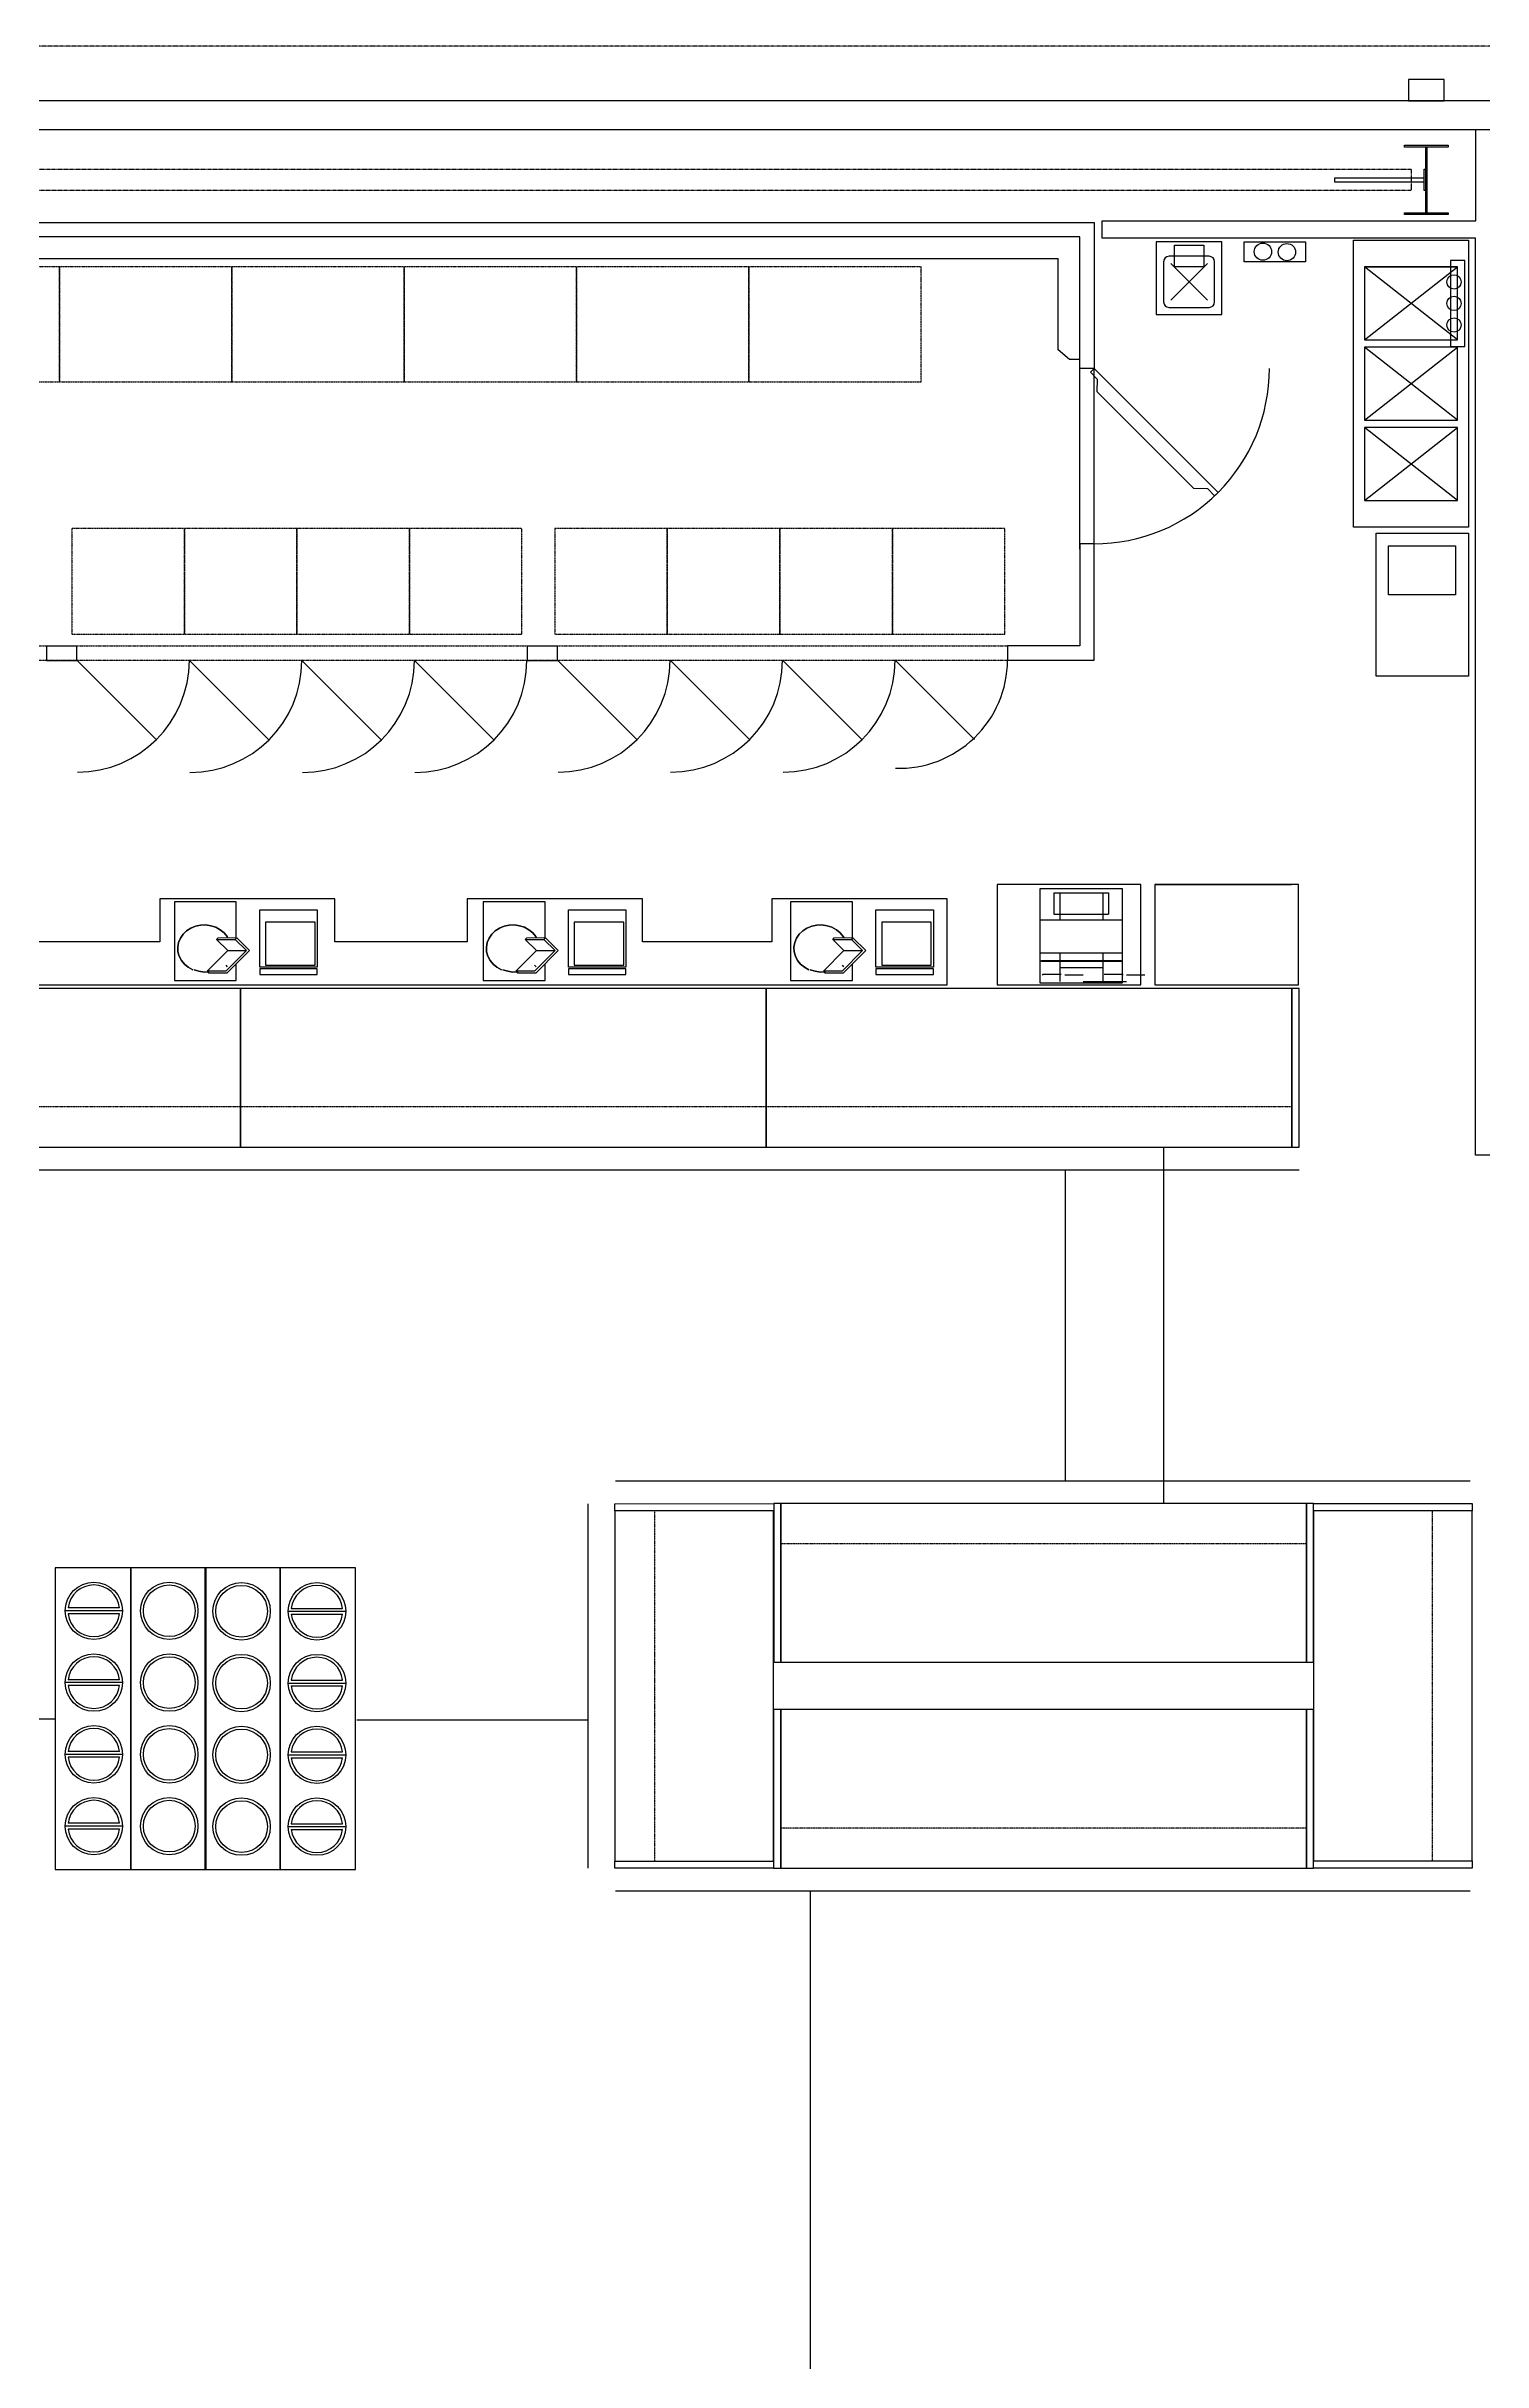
# Model space of a CAD drawing. Header units: millimetres. Extents: x -155 to 94595, y -3153 to 63413.
# Drawn here: x 51687 to 61687, y 46748 to 62877 of the extents above; entities that cross this region are included whole.
import ezdxf

# ---------------------------------------------------------------- set-up
doc = ezdxf.new("R2010")
doc.units = ezdxf.units.MM
for name, pattern in [('REFERENCIA CAMPECHE$0$CA-BASE1$0$HIDDEN2', [0.1875, 0.125, -0.0625]), ('REFERENCIA CAMPECHE$0$Ca-mx-xgroc$0$DASHED2', [0.375, 0.25, -0.125]), ('REFERENCIA CAMPECHE$0$SO-BASE1$0$HIDDEN2', [0.1875, 0.125, -0.0625]), ('TRATTEGGIATA2', [0.375, 0.25, -0.125])]:
    doc.linetypes.add(name, pattern=pattern)
for name, color, linetype in [('2', 193, 'Continuous'), ('3', 145, 'Continuous'), ('4', 251, 'Continuous'), ('5', 1, 'TRATTEGGIATA2'), ('6', 253, 'Continuous'), ('door', 252, 'Continuous'), ('int', 185, 'Continuous'), ('section', 2, 'Continuous'), ('wall', 5, 'Continuous')]:
    doc.layers.add(name, color=color, linetype=linetype)
doc.styles.add('REFERENCIA CAMPECHE$0$LETRITAS', font='ROMAN1.shx', dxfattribs={"width": 1.2, "height": 0.225})
doc.dimstyles.new('arch', dxfattribs={"dimtxt": 0.18, "dimasz": 0.18, "dimexe": 0.18, "dimexo": 0.0625, "dimgap": 0.09, "dimtad": 0, "dimtih": 1, "dimtoh": 1, "dimdec": 4, "dimzin": 0, "dimdsep": 46, "dimtxsty": 'Standard', "dimblk": 'OBLIQUE', "dimcen": 0.09, "dimclrt": 256, "dimadec": 0, "dimazin": 0, "dimtfac": 1, "dimtdec": 4, "dimtofl": 0, "dimtmove": 0, "dimatfit": 3, "dimldrblk": 'OBLIQUE', "dimfxl": 1, "dimtolj": 1, "dimtzin": 0, "dimarcsym": 0})

# ---------------------------------------------------------------- blocks, each defined once
blk = doc.blocks.new('_Oblique')
at = {"color": 0, "linetype": 'ByBlock', "lineweight": -2}
blk.add_line((-0.5, -0.5), (0.5, 0.5), dxfattribs=at)
blk = doc.blocks.new('*D183')
at = {"layer": '6', "color": 0, "lineweight": -2}
blk.add_line((58782, 52885), (58782, 55048), dxfattribs=at)
at = {"layer": 'Defpoints', "color": 0}
for p in [(58605, 55048), (58782, 55048), (58605, 52885)]:
    blk.add_point(p, dxfattribs=at)
at = {"layer": '6', "color": 0, "lineweight": -2, "xscale": 0.36, "yscale": 0.36, "zscale": 0.36}
for p, rotation in [((58782, 55048), 90), ((58782, 52885), 270)]:
    blk.add_blockref('_Oblique', p, dxfattribs=dict(at, rotation=rotation))
at = {"layer": '6', "insert": (58782, 53966), "char_height": 0.225, "attachment_point": 5, "rotation": 90, "style": 'REFERENCIA CAMPECHE$0$LETRITAS'}
blk.add_mtext('\\A1;2163.00', dxfattribs=at)
blk = doc.blocks.new('*D233')
at = {"layer": '6', "color": 0, "lineweight": -2}
blk.add_line((53849, 51220), (55459, 51220), dxfattribs=at)
at = {"layer": 'Defpoints', "color": 0}
for p in [(55459, 51242), (55459, 51220), (53849, 50740)]:
    blk.add_point(p, dxfattribs=at)
at = {"layer": '6', "color": 0, "lineweight": -2, "xscale": 0.36, "yscale": 0.36, "zscale": 0.36, "rotation": 180}
blk.add_blockref('_Oblique', (53849, 51220), dxfattribs=at)
at = {"layer": '6', "color": 0, "lineweight": -2, "xscale": 0.36, "yscale": 0.36, "zscale": 0.36}
blk.add_blockref('_Oblique', (55459, 51220), dxfattribs=at)
at = {"layer": '6', "insert": (54654, 51221), "char_height": 0.225, "attachment_point": 5, "style": 'REFERENCIA CAMPECHE$0$LETRITAS'}
blk.add_mtext('\\A1;1609.54', dxfattribs=at)
blk = doc.blocks.new('*D234')
at = {"layer": '6', "color": 0, "lineweight": -2}
blk.add_line((50195, 51227), (51749, 51227), dxfattribs=at)
at = {"layer": 'Defpoints', "color": 0}
for p in [(50195, 51227), (51749, 51227), (51749, 51227)]:
    blk.add_point(p, dxfattribs=at)
at = {"layer": '6', "color": 0, "lineweight": -2, "xscale": 0.36, "yscale": 0.36, "zscale": 0.36, "rotation": 180}
blk.add_blockref('_Oblique', (50195, 51227), dxfattribs=at)
at = {"layer": '6', "color": 0, "lineweight": -2, "xscale": 0.36, "yscale": 0.36, "zscale": 0.36}
blk.add_blockref('_Oblique', (51749, 51227), dxfattribs=at)
at = {"layer": '6', "insert": (50972, 51227), "char_height": 0.225, "attachment_point": 5, "style": 'REFERENCIA CAMPECHE$0$LETRITAS'}
blk.add_mtext('\\A1;1553.91', dxfattribs=at)
blk = doc.blocks.new('*D350')
at = {"layer": '6', "color": 0, "lineweight": -2}
blk.add_line((57005, 50027), (57005, 46340), dxfattribs=at)
at = {"layer": 'Defpoints', "color": 0}
for p in [(57424, 50027), (56855, 46340), (57005, 46340)]:
    blk.add_point(p, dxfattribs=at)
at = {"layer": '6', "color": 0, "lineweight": -2, "xscale": 0.36, "yscale": 0.36, "zscale": 0.36}
for p, rotation in [((57005, 50027), 90), ((57005, 46340), 270)]:
    blk.add_blockref('_Oblique', p, dxfattribs=dict(at, rotation=rotation))
at = {"layer": '6', "insert": (57005, 48184), "char_height": 0.225, "attachment_point": 5, "rotation": 90, "style": 'REFERENCIA CAMPECHE$0$LETRITAS'}
blk.add_mtext('\\A1;3686.92', dxfattribs=at)
blk = doc.blocks.new('*D352')
at = {"layer": '6', "color": 0, "lineweight": -2}
blk.add_line((59467, 52726), (59467, 55210), dxfattribs=at)
at = {"layer": 'Defpoints', "color": 0}
for p in [(59290, 55210), (59467, 55210), (59290, 52726)]:
    blk.add_point(p, dxfattribs=at)
at = {"layer": '6', "color": 0, "lineweight": -2, "xscale": 0.36, "yscale": 0.36, "zscale": 0.36}
for p, rotation in [((59467, 55210), 90), ((59467, 52726), 270)]:
    blk.add_blockref('_Oblique', p, dxfattribs=dict(at, rotation=rotation))
at = {"layer": '6', "insert": (59467, 53968), "char_height": 0.225, "attachment_point": 5, "rotation": 90, "style": 'REFERENCIA CAMPECHE$0$LETRITAS'}
blk.add_mtext('\\A1;2483.65', dxfattribs=at)

msp = doc.modelspace()

# ---------------------------------------------------------------- linework, layer by layer
at = {"layer": '2'}
for p, q in [((52274.269, 52276.99), (51749.269, 52276.99)), ((51749.269, 52276.99), (51749.269, 50176.99)), ((52799.269, 52276.99), (52274.269, 52276.99)), ((52274.269, 52276.99), (52274.269, 50176.99)), ((52274.269, 50176.99), (52274.269, 52276.99)), ((53314.269, 52276.99), (52789.269, 52276.99)), ((52789.269, 52276.99), (52789.269, 50176.99)), ((52799.269, 50176.99), (52799.269, 52276.99)), ((53314.269, 50176.99), (53314.269, 52276.99)), ((53839.269, 52276.99), (53314.269, 52276.99)), ((53314.269, 52276.99), (53314.269, 50176.99)), ((53839.269, 50176.99), (53839.269, 52276.99)), ((52217.644, 51978.637), (51817.644, 51978.637)), ((52196.53, 51998.637), (51838.759, 51998.637)), ((52196.53, 51958.637), (51838.759, 51958.637)), ((53370.895, 51975.343), (53770.895, 51975.343)), ((53392.009, 51995.343), (53749.78, 51995.343)), ((53392.009, 51955.343), (53749.78, 51955.343)), ((52217.644, 51478.637), (51817.644, 51478.637)), ((52196.53, 51498.637), (51838.759, 51498.637)), ((52196.53, 51458.637), (51838.759, 51458.637)), ((53370.895, 51475.343), (53770.895, 51475.343)), ((53392.009, 51495.343), (53749.78, 51495.343)), ((53392.009, 51455.343), (53749.78, 51455.343)), ((52217.644, 50978.637), (51817.644, 50978.637)), ((52196.53, 50998.637), (51838.759, 50998.637)), ((53370.895, 50975.343), (53770.895, 50975.343)), ((53392.009, 50995.343), (53749.78, 50995.343)), ((52196.53, 50958.637), (51838.759, 50958.637)), ((53392.009, 50955.343), (53749.78, 50955.343)), ((52196.53, 50498.637), (51838.759, 50498.637)), ((53392.009, 50495.343), (53749.78, 50495.343)), ((52217.644, 50478.637), (51817.644, 50478.637)), ((52196.53, 50458.637), (51838.759, 50458.637)), ((53370.895, 50475.343), (53770.895, 50475.343)), ((53392.009, 50455.343), (53749.78, 50455.343)), ((51749.269, 50176.99), (52274.269, 50176.99)), ((52274.269, 50176.99), (52799.269, 50176.99)), ((52789.269, 50176.99), (53314.269, 50176.99)), ((53314.269, 50176.99), (53839.269, 50176.99))]:
    msp.add_line(p, q, dxfattribs=at)
for centre, radius in [((52017.644, 51978.637), 200), ((52542.644, 51978.637), 200), ((52542.644, 51978.637), 180), ((53045.895, 51975.343), 200), ((53045.895, 51975.343), 180), ((53570.895, 51975.343), 200), ((52017.644, 51478.637), 200), ((52542.644, 51478.637), 200), ((52542.644, 51478.637), 180), ((53045.895, 51475.343), 200), ((53045.895, 51475.343), 180), ((53570.895, 51475.343), 200), ((52017.644, 50978.637), 200), ((52542.644, 50978.637), 200), ((52542.644, 50978.637), 180), ((53045.895, 50975.343), 200), ((53045.895, 50975.343), 180), ((53570.895, 50975.343), 200), ((52017.644, 50478.637), 200), ((52542.644, 50478.637), 200), ((52542.644, 50478.637), 180), ((53045.895, 50475.343), 200), ((53045.895, 50475.343), 180), ((53570.895, 50475.343), 200)]:
    msp.add_circle(centre, radius, dxfattribs=at)
for centre, start, end in [((52017.644, 51978.637), 6.3793702, 173.6206298), ((53570.895, 51975.343), 6.3793702, 173.6206298), ((52017.644, 51978.637), 186.3793702, 353.6206298), ((53570.895, 51975.343), 186.3793702, 353.6206298), ((52017.644, 51478.637), 6.3793702, 173.6206298), ((53570.895, 51475.343), 6.3793702, 173.6206298), ((52017.644, 51478.637), 186.3793702, 353.6206298), ((53570.895, 51475.343), 186.3793702, 353.6206298), ((52017.644, 50978.637), 6.3793702, 173.6206298), ((53570.895, 50975.343), 6.3793702, 173.6206298), ((52017.644, 50978.637), 186.3793702, 353.6206298), ((53570.895, 50975.343), 186.3793702, 353.6206298), ((52017.644, 50478.637), 6.3793702, 173.6206298), ((53570.895, 50475.343), 6.3793702, 173.6206298), ((52017.644, 50478.637), 186.3793702, 353.6206298), ((53570.895, 50475.343), 186.3793702, 353.6206298)]:
    msp.add_arc(centre, 180, start, end, dxfattribs=at)
at = {"layer": '3'}
for p, q in [((60410.557, 55047.733), (48108.255, 55047.733)), ((55649.207, 52884.732), (61600.139, 52884.732)), ((55459.048, 50185.886), (55459.048, 52724.989)), ((55650.165, 50027.247), (61600.139, 50027.247))]:
    msp.add_line(p, q, dxfattribs=at)
at = {"layer": '4'}
msp.add_lwpolyline([(61169.86, 62496.989), (61419.86, 62496.989), (61419.86, 62646.989), (61169.86, 62646.989)], close=True, dxfattribs=at)
at = {"layer": '5', "linetype": 'REFERENCIA CAMPECHE$0$SO-BASE1$0$HIDDEN2'}
msp.add_line((94584.86, 62877.489), (204.86, 62877.489), dxfattribs=at)
at = {"layer": '5', "linetype": 'REFERENCIA CAMPECHE$0$CA-BASE1$0$HIDDEN2'}
for p, q in [((49288.51, 62021.989), (61188.51, 62021.989)), ((61188.51, 61871.989), (49288.51, 61871.989))]:
    msp.add_line(p, q, dxfattribs=at)
at = {"layer": '5'}
for p, q in [((53039.57, 55488.537), (50599.57, 55488.537)), ((56699.57, 55488.537), (53039.57, 55488.537)), ((60359.57, 55488.537), (56699.57, 55488.537)), ((55924.165, 50234.989), (55924.165, 52674.989)), ((61336.139, 52675.989), (61336.139, 50235.989)), ((56800.152, 52447.089), (60460.152, 52447.089)), ((60460.152, 50464.889), (56800.152, 50464.889))]:
    msp.add_line(p, q, dxfattribs=at)
at = {"layer": 'door'}
for p, q in [((58881.89, 59374.843), (58881.89, 60634.843)), ((58981.89, 59374.843), (58981.878, 60632.047))]:
    msp.add_line(p, q, dxfattribs=at)
msp.add_lwpolyline([(59771.943, 59796.698), (59819.102, 59745.786), (59844.549, 59769.377), (58981.878, 60632.047), (58956.432, 60608.456), (59003.572, 60557.566), (59001.373, 60472.968), (59673.892, 59800.45)], close=True, dxfattribs=at)
msp.add_arc((58982.631, 60631.31), 1219.247, 269.965194, 0.0346279, dxfattribs=at)
at = {"layer": 'int'}
for p, q in [((59871.933, 61516.151), (59414.733, 61516.151)), ((59414.733, 61516.151), (59414.733, 61008.151)), ((59540.822, 61341.317), (59540.822, 61491.551)), ((59540.822, 61491.551), (59745.844, 61491.551)), ((59745.844, 61491.551), (59745.844, 61341.317)), ((59871.933, 61008.151), (59871.933, 61516.151)), ((60027.143, 61516.551), (60454.746, 61516.551)), ((60027.143, 61376.551), (60027.143, 61516.551)), ((60454.746, 61516.551), (60454.746, 61376.551)), ((60787.746, 59527.401), (60787.746, 61527.401)), ((60787.746, 61527.401), (61587.746, 61527.401)), ((61587.746, 61527.401), (61587.746, 59527.401)), ((59465.533, 61376.451), (59465.533, 61097.051)), ((59783.033, 61414.551), (59503.633, 61414.551)), ((59516.333, 61109.751), (59770.333, 61363.751)), ((59516.333, 61363.751), (59770.333, 61109.751)), ((59745.844, 61341.317), (59540.822, 61341.317)), ((59821.133, 61097.051), (59821.133, 61376.451)), ((60454.746, 61376.551), (60027.143, 61376.551)), ((61511.546, 61340.201), (60863.946, 61340.201)), ((60863.946, 60832.201), (61511.546, 61340.201)), ((61511.546, 60832.201), (60863.946, 61340.201)), ((61511.546, 60832.201), (60863.946, 61340.201)), ((60863.946, 61340.201), (61511.546, 61340.201)), ((60863.946, 61340.201), (60863.946, 60832.201)), ((61562.746, 61386.202), (61462.746, 61386.202)), ((61462.746, 61386.202), (61462.746, 60786.202)), ((61511.546, 60832.201), (61511.546, 61340.201)), ((61562.746, 60786.202), (61562.746, 61386.202)), ((59414.733, 61008.151), (59871.933, 61008.151)), ((59503.633, 61058.951), (59783.033, 61058.951)), ((60863.946, 60832.201), (61511.546, 60832.201)), ((61511.546, 60273.401), (60863.946, 60781.401)), ((60863.946, 60273.401), (61511.546, 60781.401)), ((61511.546, 60781.401), (60863.946, 60781.401)), ((60863.946, 60781.401), (60863.946, 60273.401)), ((61462.746, 60786.202), (61562.746, 60786.202)), ((61511.546, 60273.401), (61511.546, 60781.401)), ((60863.946, 60273.401), (61511.546, 60273.401)), ((60863.946, 59714.601), (61511.546, 60222.601)), ((61511.546, 59714.601), (60863.946, 60222.601)), ((61511.546, 60222.601), (60863.946, 60222.601)), ((60863.946, 60222.601), (60863.946, 59714.601)), ((61511.546, 59714.601), (61511.546, 60222.601)), ((60863.946, 59714.601), (61511.546, 59714.601)), ((61587.746, 59527.401), (60787.746, 59527.401)), ((60946.397, 58490.512), (60946.397, 59486.648)), ((60946.397, 59486.648), (61587.746, 59486.648)), ((61032.529, 59055.737), (61032.529, 59397.494)), ((61032.529, 59397.494), (61498.465, 59397.494)), ((61498.465, 59397.494), (61498.465, 59055.737)), ((61587.746, 59486.648), (61587.746, 58490.512)), ((61498.465, 59055.737), (61032.529, 59055.737)), ((51899.244, 58600.483), (52452.353, 58047.375)), ((52682.575, 58598.511), (53235.683, 58045.402)), ((53465.908, 58598.511), (54019.017, 58045.402)), ((54249.242, 58598.511), (54802.35, 58045.402)), ((55245.908, 58600.483), (55799.017, 58047.375)), ((56029.242, 58600.483), (56582.35, 58047.375)), ((56812.575, 58600.483), (57365.683, 58047.375)), ((57595.908, 58600.483), (58149.017, 58047.375)), ((61587.746, 58490.512), (60946.397, 58490.512)), ((53696.562, 56939.223), (52476.562, 56939.223)), ((52476.562, 56939.223), (52476.562, 56639.223)), ((53696.562, 56639.223), (53696.562, 56939.223)), ((55836.562, 56939.223), (54616.562, 56939.223)), ((54616.562, 56939.223), (54616.562, 56639.223)), ((55836.562, 56639.223), (55836.562, 56939.223)), ((57959.014, 56939.223), (56739.014, 56939.223)), ((56739.014, 56939.223), (56739.014, 56639.223)), ((57959.014, 56339.223), (57959.014, 56939.223)), ((59306.102, 57039.213), (58306.094, 57039.213)), ((58306.094, 57039.213), (58306.094, 56339.213)), ((58607.209, 57011.217), (59177.261, 57011.217)), ((58607.209, 56351.133), (58607.209, 57011.217)), ((58702.23, 56981.215), (58702.23, 56831.216)), ((58702.23, 56981.215), (59082.239, 56981.215)), ((58742.235, 56981.215), (58742.235, 56831.216)), ((59042.234, 56981.215), (59042.234, 56831.216)), ((59082.239, 56981.215), (59082.239, 56831.216)), ((59177.261, 57011.217), (59177.261, 56351.133)), ((59306.102, 56339.213), (59306.102, 57039.213)), ((60404.819, 57039.213), (59404.811, 57039.213)), ((59404.811, 57039.213), (59404.811, 56339.213)), ((59404.811, 57039.205), (60356.102, 57039.205)), ((60404.819, 56339.213), (60404.819, 57039.213)), ((53009.538, 56916.995), (52578.095, 56916.995)), ((52578.095, 56916.995), (52578.095, 56369.902)), ((53009.538, 56664.175), (53009.538, 56916.995)), ((53172.918, 56461.791), (53172.918, 56861.791)), ((53172.918, 56861.791), (53572.918, 56861.791)), ((53557.918, 56776.791), (53212.918, 56776.791)), ((53212.918, 56776.791), (53212.918, 56476.791)), ((53557.918, 56476.791), (53557.918, 56776.791)), ((53572.918, 56861.791), (53572.918, 56461.791)), ((55158.765, 56916.994), (54727.322, 56916.994)), ((54727.322, 56916.994), (54727.322, 56369.9)), ((55158.765, 56664.173), (55158.765, 56916.994)), ((55322.145, 56461.789), (55322.145, 56861.789)), ((55322.145, 56861.789), (55722.145, 56861.789)), ((55707.145, 56776.789), (55362.145, 56776.789)), ((55362.145, 56776.789), (55362.145, 56476.789)), ((55707.145, 56476.789), (55707.145, 56776.789)), ((55722.145, 56861.789), (55722.145, 56461.789)), ((57299.841, 56916.995), (56868.397, 56916.995)), ((56868.397, 56916.995), (56868.397, 56369.902)), ((57299.841, 56664.175), (57299.841, 56916.995)), ((57463.221, 56461.791), (57463.221, 56861.791)), ((57463.221, 56861.791), (57863.221, 56861.791)), ((57848.221, 56776.791), (57503.221, 56776.791)), ((57503.221, 56776.791), (57503.221, 56476.791)), ((57848.221, 56476.791), (57848.221, 56776.791)), ((57863.221, 56861.791), (57863.221, 56461.791)), ((58607.209, 56791.218), (59177.261, 56791.218)), ((58702.23, 56831.216), (59082.239, 56831.216)), ((58742.235, 56831.216), (58742.235, 56791.218)), ((59042.234, 56831.221), (59042.234, 56791.218)), ((52476.562, 56639.223), (51557.788, 56639.223)), ((52607.276, 56633.888), (52601.66, 56602.121)), ((52601.66, 56602.121), (52607.276, 56633.888)), ((52619.751, 56664.104), (52607.276, 56633.888)), ((52607.276, 56633.888), (52619.751, 56664.104)), ((52619.751, 56664.104), (52638.635, 56691.565)), ((52638.635, 56691.565), (52619.751, 56664.104)), ((52638.635, 56691.565), (52663.192, 56715.214)), ((52663.192, 56715.214), (52638.635, 56691.565)), ((52663.192, 56715.214), (52692.449, 56734.153)), ((52692.449, 56734.153), (52663.192, 56715.214)), ((52692.449, 56734.153), (52725.294, 56747.664)), ((52725.294, 56747.664), (52692.449, 56734.153)), ((52725.294, 56747.664), (52760.504, 56755.21)), ((52760.504, 56755.21), (52725.294, 56747.664)), ((52796.677, 56756.505), (52760.504, 56755.21)), ((52760.504, 56755.21), (52796.677, 56756.505)), ((52796.677, 56756.505), (52832.432, 56751.496)), ((52832.432, 56751.496), (52796.677, 56756.505)), ((52832.432, 56751.496), (52866.403, 56740.4)), ((52866.403, 56740.4), (52832.432, 56751.496)), ((52866.403, 56740.4), (52897.297, 56723.614)), ((52897.297, 56723.614), (52866.403, 56740.4)), ((52871.568, 56656.304), (52882.174, 56666.891)), ((52949.927, 56577.797), (52871.568, 56656.304)), ((52871.568, 56656.304), (53001.512, 56656.164)), ((52882.174, 56666.891), (53009.229, 56669.681)), ((52897.297, 56723.614), (52923.93, 56701.785)), ((52923.93, 56701.785), (52897.297, 56723.614)), ((52923.93, 56701.785), (52945.242, 56675.794)), ((52945.242, 56675.794), (52923.93, 56701.785)), ((52945.242, 56675.794), (52948.99, 56669.845)), ((52948.99, 56669.845), (52945.242, 56675.794)), ((53012.136, 56666.768), (53001.512, 56656.164)), ((53001.512, 56656.164), (53079.853, 56577.674)), ((53101.082, 56577.654), (53012.136, 56666.768)), ((54616.562, 56639.223), (53696.562, 56639.223)), ((54756.503, 56633.886), (54750.887, 56602.12)), ((54750.887, 56602.12), (54756.503, 56633.886)), ((54768.978, 56664.102), (54756.503, 56633.886)), ((54756.503, 56633.886), (54768.978, 56664.102)), ((54768.978, 56664.102), (54787.862, 56691.564)), ((54787.862, 56691.564), (54768.978, 56664.102)), ((54787.862, 56691.564), (54812.419, 56715.213)), ((54812.419, 56715.213), (54787.862, 56691.564)), ((54812.419, 56715.213), (54841.676, 56734.151)), ((54841.676, 56734.151), (54812.419, 56715.213)), ((54841.676, 56734.151), (54874.521, 56747.662)), ((54874.521, 56747.662), (54841.676, 56734.151)), ((54874.521, 56747.662), (54909.731, 56755.208)), ((54909.731, 56755.208), (54874.521, 56747.662)), ((54945.904, 56756.503), (54909.731, 56755.208)), ((54909.731, 56755.208), (54945.904, 56756.503)), ((54945.904, 56756.503), (54981.659, 56751.494)), ((54981.659, 56751.494), (54945.904, 56756.503)), ((54981.659, 56751.494), (55015.63, 56740.399)), ((55015.63, 56740.399), (54981.659, 56751.494)), ((55015.63, 56740.399), (55046.524, 56723.612)), ((55046.524, 56723.612), (55015.63, 56740.399)), ((55020.795, 56656.303), (55031.401, 56666.889)), ((55099.154, 56577.795), (55020.795, 56656.303)), ((55020.795, 56656.303), (55150.739, 56656.162)), ((55031.401, 56666.889), (55158.457, 56669.679)), ((55046.524, 56723.612), (55073.157, 56701.783)), ((55073.157, 56701.783), (55046.524, 56723.612)), ((55073.157, 56701.783), (55094.469, 56675.792)), ((55094.469, 56675.792), (55073.157, 56701.783)), ((55094.469, 56675.792), (55098.217, 56669.844)), ((55098.217, 56669.844), (55094.469, 56675.792)), ((55161.363, 56666.767), (55150.739, 56656.162)), ((55150.739, 56656.162), (55229.08, 56577.673)), ((55250.309, 56577.652), (55161.363, 56666.767)), ((56739.014, 56639.223), (55836.562, 56639.223)), ((56897.579, 56633.888), (56891.963, 56602.121)), ((56891.963, 56602.121), (56897.579, 56633.888)), ((56910.054, 56664.104), (56897.579, 56633.888)), ((56897.579, 56633.888), (56910.054, 56664.104)), ((56910.054, 56664.104), (56928.938, 56691.565)), ((56928.938, 56691.565), (56910.054, 56664.104)), ((56928.938, 56691.565), (56953.495, 56715.214)), ((56953.495, 56715.214), (56928.938, 56691.565)), ((56953.495, 56715.214), (56982.752, 56734.153)), ((56982.752, 56734.153), (56953.495, 56715.214)), ((56982.752, 56734.153), (57015.597, 56747.664)), ((57015.597, 56747.664), (56982.752, 56734.153)), ((57015.597, 56747.664), (57050.806, 56755.21)), ((57050.806, 56755.21), (57015.597, 56747.664)), ((57086.98, 56756.505), (57050.806, 56755.21)), ((57050.806, 56755.21), (57086.98, 56756.505)), ((57086.98, 56756.505), (57122.735, 56751.496)), ((57122.735, 56751.496), (57086.98, 56756.505)), ((57122.735, 56751.496), (57156.705, 56740.4)), ((57156.705, 56740.4), (57122.735, 56751.496)), ((57156.705, 56740.4), (57187.6, 56723.614)), ((57187.6, 56723.614), (57156.705, 56740.4)), ((57161.87, 56656.304), (57172.477, 56666.891)), ((57240.23, 56577.797), (57161.87, 56656.304)), ((57161.87, 56656.304), (57291.814, 56656.164)), ((57172.477, 56666.891), (57299.532, 56669.681)), ((57187.6, 56723.614), (57214.232, 56701.785)), ((57214.232, 56701.785), (57187.6, 56723.614)), ((57214.232, 56701.785), (57235.545, 56675.794)), ((57235.545, 56675.794), (57214.232, 56701.785)), ((57235.545, 56675.794), (57239.293, 56669.845)), ((57239.293, 56669.845), (57235.545, 56675.794)), ((57302.439, 56666.768), (57291.814, 56656.164)), ((57291.814, 56656.164), (57370.156, 56577.674)), ((57391.385, 56577.654), (57302.439, 56666.768)), ((52603.12, 56569.953), (52601.66, 56602.121)), ((52601.66, 56602.121), (52603.12, 56569.953)), ((52611.622, 56538.675), (52603.12, 56569.953)), ((52603.12, 56569.953), (52611.622, 56538.675)), ((52611.622, 56538.675), (52626.825, 56509.457)), ((52626.825, 56509.457), (52611.622, 56538.675)), ((52626.825, 56509.457), (52648.137, 56483.43)), ((52648.137, 56483.43), (52626.825, 56509.457)), ((52674.752, 56461.619), (52648.137, 56483.43)), ((52648.137, 56483.43), (52674.752, 56461.619)), ((52705.646, 56444.833), (52674.752, 56461.619)), ((52674.752, 56461.619), (52705.646, 56444.833)), ((52806.395, 56434.536), (52949.927, 56577.797)), ((53079.853, 56577.674), (52936.339, 56434.431)), ((52936.339, 56476.32), (52946.944, 56465.695)), ((52946.944, 56423.806), (53101.082, 56577.654)), ((52949.927, 56577.797), (53079.853, 56577.674)), ((53009.538, 56369.902), (53009.538, 56486.282)), ((53572.918, 56461.791), (53172.918, 56461.791)), ((53212.918, 56476.791), (53557.918, 56476.791)), ((54752.347, 56569.951), (54750.887, 56602.12)), ((54750.887, 56602.12), (54752.347, 56569.951)), ((54760.849, 56538.674), (54752.347, 56569.951)), ((54752.347, 56569.951), (54760.849, 56538.674)), ((54760.849, 56538.674), (54776.052, 56509.456)), ((54776.052, 56509.456), (54760.849, 56538.674)), ((54776.052, 56509.456), (54797.364, 56483.429)), ((54797.364, 56483.429), (54776.052, 56509.456)), ((54823.979, 56461.617), (54797.364, 56483.429)), ((54797.364, 56483.429), (54823.979, 56461.617)), ((54854.873, 56444.831), (54823.979, 56461.617)), ((54823.979, 56461.617), (54854.873, 56444.831)), ((54955.622, 56434.534), (55099.154, 56577.795)), ((55229.08, 56577.673), (55085.566, 56434.43)), ((55085.566, 56476.318), (55096.171, 56465.693)), ((55096.171, 56423.805), (55250.309, 56577.652)), ((55099.154, 56577.795), (55229.08, 56577.673)), ((55158.765, 56369.9), (55158.765, 56486.281)), ((55722.145, 56461.789), (55322.145, 56461.789)), ((55362.145, 56476.789), (55707.145, 56476.789)), ((56893.423, 56569.953), (56891.963, 56602.121)), ((56891.963, 56602.121), (56893.423, 56569.953)), ((56901.925, 56538.675), (56893.423, 56569.953)), ((56893.423, 56569.953), (56901.925, 56538.675)), ((56901.925, 56538.675), (56917.128, 56509.457)), ((56917.128, 56509.457), (56901.925, 56538.675)), ((56917.128, 56509.457), (56938.44, 56483.43)), ((56938.44, 56483.43), (56917.128, 56509.457)), ((56965.055, 56461.619), (56938.44, 56483.43)), ((56938.44, 56483.43), (56965.055, 56461.619)), ((56995.949, 56444.833), (56965.055, 56461.619)), ((56965.055, 56461.619), (56995.949, 56444.833)), ((57096.698, 56434.536), (57240.23, 56577.797)), ((57370.156, 56577.674), (57226.642, 56434.431)), ((57226.642, 56476.32), (57237.246, 56465.695)), ((57237.246, 56423.806), (57391.385, 56577.654)), ((57240.23, 56577.797), (57370.156, 56577.674)), ((57299.841, 56369.902), (57299.841, 56486.282)), ((57863.221, 56461.791), (57463.221, 56461.791)), ((57503.221, 56476.791), (57848.221, 56476.791)), ((58607.209, 56561.216), (59177.261, 56561.216)), ((58614.702, 56508.656), (59169.768, 56508.656)), ((58614.702, 56501.153), (58614.702, 56508.656)), ((59169.768, 56501.153), (58614.702, 56501.153)), ((58742.235, 56561.211), (58742.235, 56362.091)), ((58742.235, 56460.193), (59042.234, 56460.193)), ((59042.234, 56561.211), (59042.234, 56362.091)), ((59169.768, 56508.656), (59169.768, 56501.153)), ((48196.562, 56339.223), (57958.631, 56339.223)), ((53039.57, 56314.537), (50599.57, 56314.537)), ((52578.095, 56369.902), (53009.538, 56369.902)), ((52749.606, 56433.719), (52715.618, 56444.833)), ((52715.618, 56444.833), (52749.606, 56433.719)), ((52785.379, 56428.728), (52749.606, 56433.719)), ((52749.606, 56433.719), (52785.379, 56428.728)), ((52785.379, 56428.728), (52821.553, 56430.023)), ((52821.553, 56430.023), (52785.379, 56428.728)), ((52936.339, 56434.431), (52806.395, 56434.536)), ((52806.395, 56434.536), (52816.982, 56423.929)), ((52816.982, 56423.929), (52946.944, 56423.806)), ((56699.57, 56314.537), (53039.57, 56314.537)), ((53039.57, 56314.537), (53039.57, 55209.637)), ((53039.57, 55209.637), (53039.57, 56314.537)), ((53572.918, 56451.791), (53172.918, 56451.791)), ((53172.918, 56451.791), (53172.918, 56411.791)), ((53172.918, 56411.791), (53572.918, 56411.791)), ((53572.918, 56411.791), (53572.918, 56451.791)), ((54727.322, 56369.9), (55158.765, 56369.9)), ((54898.833, 56433.717), (54864.845, 56444.831)), ((54864.845, 56444.831), (54898.833, 56433.717)), ((54934.606, 56428.727), (54898.833, 56433.717)), ((54898.833, 56433.717), (54934.606, 56428.727)), ((54934.606, 56428.727), (54970.78, 56430.021)), ((54970.78, 56430.021), (54934.606, 56428.727)), ((55085.566, 56434.43), (54955.622, 56434.534)), ((54955.622, 56434.534), (54966.209, 56423.928)), ((54966.209, 56423.928), (55096.171, 56423.805)), ((55722.145, 56451.789), (55322.145, 56451.789)), ((55322.145, 56451.789), (55322.145, 56411.789)), ((55322.145, 56411.789), (55722.145, 56411.789)), ((55722.145, 56411.789), (55722.145, 56451.789)), ((60359.57, 56314.537), (56699.57, 56314.537)), ((56699.57, 56314.537), (56699.57, 55209.637)), ((56699.57, 55209.637), (56699.57, 56314.537)), ((56868.397, 56369.902), (57299.841, 56369.902)), ((57039.909, 56433.719), (57005.92, 56444.833)), ((57005.92, 56444.833), (57039.909, 56433.719)), ((57075.682, 56428.728), (57039.909, 56433.719)), ((57039.909, 56433.719), (57075.682, 56428.728)), ((57075.682, 56428.728), (57111.855, 56430.023)), ((57111.855, 56430.023), (57075.682, 56428.728)), ((57226.642, 56434.431), (57096.698, 56434.536)), ((57096.698, 56434.536), (57107.284, 56423.929)), ((57107.284, 56423.929), (57237.246, 56423.806)), ((57863.221, 56451.791), (57463.221, 56451.791)), ((57463.221, 56451.791), (57463.221, 56411.791)), ((57463.221, 56411.791), (57863.221, 56411.791)), ((57863.221, 56411.791), (57863.221, 56451.791)), ((57958.631, 56339.223), (57959.014, 56339.223)), ((58306.094, 56339.213), (59306.102, 56339.213)), ((59177.261, 56351.133), (58607.209, 56351.133)), ((58624.673, 56407.392), (58624.673, 56414.895)), ((58624.673, 56414.895), (58752.206, 56414.895)), ((58906.415, 56407.392), (58778.882, 56407.392)), ((58906.415, 56362.091), (59206.414, 56362.091)), ((59052.205, 56414.895), (59179.739, 56414.895)), ((59179.739, 56414.895), (59179.739, 56407.392)), ((59333.948, 56407.392), (59206.414, 56407.392)), ((59404.811, 56339.213), (60404.819, 56339.213)), ((60359.57, 55209.637), (60359.57, 56314.537)), ((60409.557, 56314.537), (60359.57, 56314.537)), ((60359.57, 56314.537), (60359.57, 55209.637)), ((60409.557, 55209.637), (60409.557, 56314.537)), ((50599.57, 55209.637), (53039.57, 55209.637)), ((53039.57, 55209.637), (56699.57, 55209.637)), ((56699.57, 55209.637), (60359.57, 55209.637)), ((60359.57, 55209.637), (60409.557, 55209.637)), ((55645.265, 52674.989), (55645.265, 50234.989)), ((56750.165, 52674.989), (55645.265, 52674.989)), ((56750.165, 50234.989), (56750.165, 52674.989)), ((60460.152, 52725.989), (56800.152, 52725.989)), ((56800.152, 52725.989), (56800.152, 51621.089)), ((60460.152, 51621.089), (60460.152, 52725.989)), ((60510.139, 52675.989), (60510.139, 50235.989)), ((61615.039, 52675.989), (60510.139, 52675.989)), ((61615.039, 50235.989), (61615.039, 52675.989)), ((56800.152, 51621.089), (60460.152, 51621.089)), ((60460.152, 51290.889), (56800.152, 51290.889)), ((56800.152, 51290.889), (56800.152, 50185.989)), ((60460.152, 50185.989), (60460.152, 51290.889)), ((55645.265, 50234.989), (56750.165, 50234.989)), ((56800.152, 50185.989), (60460.152, 50185.989)), ((60510.139, 50235.989), (61615.039, 50235.989))]:
    msp.add_line(p, q, dxfattribs=at)
at = {"layer": 'int', "linetype": 'REFERENCIA CAMPECHE$0$Ca-mx-xgroc$0$DASHED2'}
for p, q in [((51778.252, 61340.753), (50578.252, 61340.753)), ((52978.252, 61340.753), (51778.252, 61340.753)), ((51778.252, 61340.753), (51778.252, 60540.753)), ((51778.252, 60540.753), (51778.252, 61340.753)), ((54178.252, 61340.753), (52978.252, 61340.753)), ((52978.252, 61340.753), (52978.252, 60540.753)), ((52978.252, 60540.753), (52978.252, 61340.753)), ((54178.252, 60540.753), (54178.252, 61340.753)), ((55378.252, 61340.753), (54178.252, 61340.753)), ((54178.252, 61340.753), (54178.252, 60540.753)), ((56578.252, 61340.753), (55378.252, 61340.753)), ((55378.252, 61340.753), (55378.252, 60540.753)), ((55378.252, 60540.753), (55378.252, 61340.753)), ((56578.252, 60540.753), (56578.252, 61340.753)), ((57778.252, 61340.753), (56578.252, 61340.753)), ((56578.252, 61340.753), (56578.252, 60540.753)), ((57778.252, 60540.753), (57778.252, 61340.753)), ((50578.252, 60540.753), (51778.252, 60540.753)), ((51778.252, 60540.753), (52978.252, 60540.753)), ((52978.252, 60540.753), (54178.252, 60540.753)), ((54178.252, 60540.753), (55378.252, 60540.753)), ((55378.252, 60540.753), (56578.252, 60540.753)), ((56578.252, 60540.753), (57778.252, 60540.753)), ((52648.024, 59518.74), (51864.695, 59518.74)), ((51864.695, 59518.74), (51864.695, 58781.564)), ((52648.024, 58781.564), (52648.024, 59518.74)), ((53431.353, 59518.74), (52648.024, 59518.74)), ((52648.024, 59518.74), (52648.024, 58781.564)), ((54214.683, 59518.74), (53431.353, 59518.74)), ((53431.353, 59518.74), (53431.353, 58781.564)), ((53431.353, 58781.564), (53431.353, 59518.74)), ((54214.683, 58781.564), (54214.683, 59518.74)), ((54998.012, 59518.74), (54214.683, 59518.74)), ((54214.683, 59518.74), (54214.683, 58781.564)), ((54998.012, 58781.564), (54998.012, 59518.74)), ((56010.381, 59518.74), (55227.051, 59518.74)), ((55227.051, 59518.74), (55227.051, 58781.564)), ((56793.71, 59518.74), (56010.381, 59518.74)), ((56010.381, 59518.74), (56010.381, 58781.564)), ((56010.381, 58781.564), (56010.381, 59518.74)), ((56793.71, 58781.564), (56793.71, 59518.74)), ((57577.039, 59518.74), (56793.71, 59518.74)), ((56793.71, 59518.74), (56793.71, 58781.564)), ((58360.369, 59518.74), (57577.039, 59518.74)), ((57577.039, 59518.74), (57577.039, 58781.564)), ((57577.039, 58781.564), (57577.039, 59518.74)), ((58360.369, 58781.564), (58360.369, 59518.74)), ((51864.695, 58781.564), (52648.024, 58781.564)), ((52648.024, 58781.564), (53431.353, 58781.564)), ((53431.353, 58781.564), (54214.683, 58781.564)), ((54214.683, 58781.564), (54998.012, 58781.564)), ((55227.051, 58781.564), (56010.381, 58781.564)), ((56010.381, 58781.564), (56793.71, 58781.564)), ((56793.71, 58781.564), (57577.039, 58781.564)), ((57577.039, 58781.564), (58360.369, 58781.564)), ((48552.579, 58700.483), (58379.242, 58700.481)), ((48552.579, 58600.483), (58379.242, 58600.481))]:
    msp.add_line(p, q, dxfattribs=at)
at = {"layer": 'int'}
for centre, radius in [((60157.143, 61446.551, 0), 60), ((60324.235, 61443.692, 0), 60), ((61487.746, 61236.202), 50), ((61487.746, 61086.202), 50), ((61487.746, 60936.202), 50)]:
    msp.add_circle(centre, radius, dxfattribs=at)
for centre, radius, start, end in [((59503.633, 61376.451), 38.1, 90, 180), ((59783.033, 61376.451), 38.1, 0, 90), ((59503.633, 61097.051), 38.1, 180, 270), ((59783.033, 61097.051), 38.1, 270, 0), ((51903.051, 58600.483), 779.526, 270, 0), ((52686.382, 58598.511), 779.526, 270, 0), ((53469.716, 58598.511), 779.526, 270, 0), ((54253.049, 58598.511), 779.526, 270, 0), ((55249.716, 58600.483), 779.526, 270, 0), ((56033.049, 58600.483), 779.526, 270, 0), ((56816.382, 58600.483), 779.526, 270, 0), ((57622.522, 58604.525), 756.73, 268.2729191, 359.694011)]:
    msp.add_arc(centre, radius, start, end, dxfattribs=at)
at = {"layer": 'section'}
for points in [[(48553.055, 58600.483), (48085.598, 58600.483), (48085.598, 61649.158), (58981.878, 61649.158), (58981.878, 60632.047), (58881.878, 60632.063), (58881.937, 61549.158), (48185.598, 61549.158), (48185.598, 58700.483), (48553.46, 58700.483)], [(58881.89, 59412.063), (58881.888, 58700.483), (58379.243, 58700.483), (58379.242, 58600.481), (58981.888, 58600.483), (58981.89, 59412.063)], [(51900.174, 58599.182), (51900.174, 58699.182), (51686.841, 58699.182), (51686.841, 58599.182)], [(55246.792, 58599.81), (55246.792, 58699.81), (55033.458, 58699.81), (55033.458, 58599.81)], [(55645.265, 52724.989), (56751.165, 52725.989), (56751.165, 52675.989), (55645.265, 52674.989)], [(56800.152, 52725.989), (56751.165, 52725.989), (56751.165, 51621.089), (56800.152, 51621.089)], [(60510.139, 52725.989), (60460.152, 52725.989), (60460.152, 51621.089), (60510.139, 51621.089)], [(60510.139, 52725.989), (61615.039, 52725.989), (61615.039, 52675.989), (60510.139, 52675.989)], [(56800.152, 51290.889), (56750.165, 51290.889), (56750.165, 50185.989), (56800.152, 50185.989)], [(60510.139, 51290.889), (60460.152, 51290.889), (60460.152, 50185.989), (60510.139, 50185.989)], [(55645.265, 50234.989), (56750.165, 50234.989), (56750.165, 50185.989), (55645.265, 50185.989)], [(60510.139, 50235.989), (61615.039, 50235.989), (61615.039, 50185.989), (60510.139, 50185.989)]]:
    msp.add_lwpolyline(points, close=True, dxfattribs=at)
at = {"layer": 'wall', "linetype": 'REFERENCIA CAMPECHE$0$CA-BASE1$0$HIDDEN2'}
msp.add_line((61188.51, 62021.989), (61188.51, 61871.989), dxfattribs=at)
at = {"layer": 'wall'}
for p, q in [((48329.406, 61399.158), (58731.937, 61399.158)), ((58731.937, 60762.302), (58731.937, 61399.158)), ((58811.589, 60694.968), (58731.937, 60762.302)), ((58881.949, 60694.952), (58811.601, 60694.952))]:
    msp.add_line(p, q, dxfattribs=at)
for points in [[(47717.266, 62496.989), (47717.266, 62296.989), (94344.86, 62296.989), (94344.86, 19996.989), (93634.06, 19997.566), (93634.06, 19796.989), (94544.86, 19796.989), (94544.86, 62496.989)], [(62539.481, 62296.989), (62659.481, 62296.989), (62659.481, 61382.994), (61759.481, 61382.994), (61759.481, 55152.733), (61636.672, 55152.733), (61636.672, 61541.55), (59038.14, 61541.552), (59038.14, 61661.55), (61639.481, 61661.552), (61639.481, 62296.988), (61759.481, 62296.989), (61759.481, 61502.994), (62539.481, 61502.994)], [(61142.36, 62188.489), (61447.36, 62188.489), (61447.36, 62175.489), (61142.36, 62175.489)], [(61291.86, 61718.489), (61291.86, 62175.489), (61297.86, 62175.489), (61297.86, 61718.489)], [(61142.36, 61718.489), (61447.36, 61718.489), (61447.36, 61705.489), (61142.36, 61705.489)]]:
    msp.add_lwpolyline(points, close=True, dxfattribs=at)
at = {"layer": 'wall', "linetype": 'Continuous'}
for points in [[(60654.445, 61959.59), (60654.445, 61934.389), (61279.03, 61934.389), (61279.03, 61959.59)], [(61279.03, 62021.989), (61288.51, 62021.989), (61288.51, 61871.989), (61279.03, 61871.989)]]:
    msp.add_lwpolyline(points, close=True, dxfattribs=at)

# ---------------------------------------------------------------- dimensions: what is measured, and where the dimension line sits
at = {"layer": '6'}
for base, p1, p2, angle, override, picture, middle in [((59467.11, 55209.637), (59289.887, 52725.989), (59289.887, 55209.637), 90, {"dimtxt": 0.225, "dimasz": 0.36, "dimexe": 0.09, "dimexo": 0.495, "dimgap": 0.036, "dimtih": 0, "dimtoh": 0, "dimdec": 2, "dimtxsty": 'REFERENCIA CAMPECHE$0$LETRITAS', "dimcen": 0.15, "dimse1": 1, "dimse2": 1, "dimadec": 2, "dimtdec": 2, "dimtix": 1, "dimtofl": 1, "dimtvp": 1.11}, '*D352', (59466.86, 53967.813)), ((58781.994, 55047.733), (58604.772, 52884.732), (58604.772, 55047.733), 90, {"dimtxt": 0.225, "dimasz": 0.36, "dimexe": 0.09, "dimexo": 0.495, "dimgap": 0.036, "dimtih": 0, "dimtoh": 0, "dimdec": 2, "dimtxsty": 'REFERENCIA CAMPECHE$0$LETRITAS', "dimcen": 0.15, "dimse1": 1, "dimse2": 1, "dimadec": 2, "dimtdec": 2, "dimtix": 1, "dimtofl": 1, "dimtvp": 1.11}, '*D183', (58781.744, 53966.232)), ((51749.269, 51226.99), (50195.359, 51226.99), (51749.269, 51226.99), 180, {"dimtxt": 0.225, "dimasz": 0.36, "dimexe": 0.09, "dimexo": 0.495, "dimgap": 0.036, "dimtih": 0, "dimtoh": 0, "dimdec": 2, "dimtxsty": 'REFERENCIA CAMPECHE$0$LETRITAS', "dimcen": 0.15, "dimse1": 1, "dimse2": 1, "dimadec": 2, "dimtix": 1, "dimtofl": 1, "dimtvp": 1.11}, '*D234', (50972.314, 51227.239)), ((55458.811, 51220.26), (53849.269, 50740.26), (55458.811, 51242.468), 180, {"dimtxt": 0.225, "dimasz": 0.36, "dimexe": 0.09, "dimexo": 0.495, "dimgap": 0.036, "dimtih": 0, "dimtoh": 0, "dimdec": 2, "dimtxsty": 'REFERENCIA CAMPECHE$0$LETRITAS', "dimcen": 0.15, "dimse1": 1, "dimse2": 1, "dimadec": 2, "dimtix": 1, "dimtofl": 1, "dimtvp": 1.11}, '*D233', (54654.04, 51220.51)), ((57004.833, 46340.325), (57424.053, 50027.247), (56854.833, 46340.325), 90, {"dimtxt": 0.225, "dimasz": 0.36, "dimexe": 0.09, "dimexo": 0.495, "dimgap": 0.036, "dimtih": 0, "dimtoh": 0, "dimdec": 2, "dimtxsty": 'REFERENCIA CAMPECHE$0$LETRITAS', "dimcen": 0.15, "dimse1": 1, "dimse2": 1, "dimadec": 2, "dimtix": 1, "dimtofl": 1, "dimtvp": 1.11}, '*D350', (57004.583, 48183.786))]:
    dim = msp.add_linear_dim(base=base, p1=p1, p2=p2, angle=angle, dimstyle='arch', override=override, dxfattribs=at)
    dim.commit()
    dim.dimension.update_dxf_attribs({"geometry": picture, "text_midpoint": middle})

doc.saveas('drawing.dxf')
